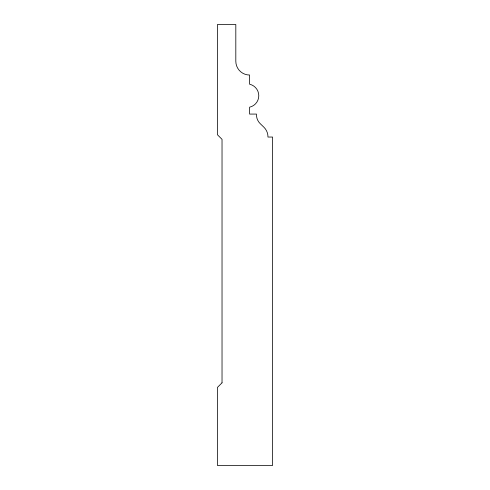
<?xml version="1.0" encoding="UTF-8"?>
<svg xmlns="http://www.w3.org/2000/svg" width="490" height="490" viewBox="0 0 490 490"><rect width="100%" height="100%" fill="white"/><g stroke="black" fill="none" stroke-linecap="round" stroke-linejoin="round"><path stroke-width="0.73" d="M222.031 382.812L217.438 387.406L217.438 465.5L272.562 465.5L272.562 137.047L267.969 137.047A13.377 13.377 0 0 0 263.883 127.198L260.214 123.658A12.287 12.287 0 0 1 256.484 114.078L249.594 114.078L249.594 107.188A11.772 11.772 0 0 0 249.594 84.219L249.594 75.031A13.781 13.781 0 0 1 235.813 61.25L235.813 24.5L217.438 24.5L217.438 134.75L222.031 139.344L222.031 382.812"/></g></svg>
